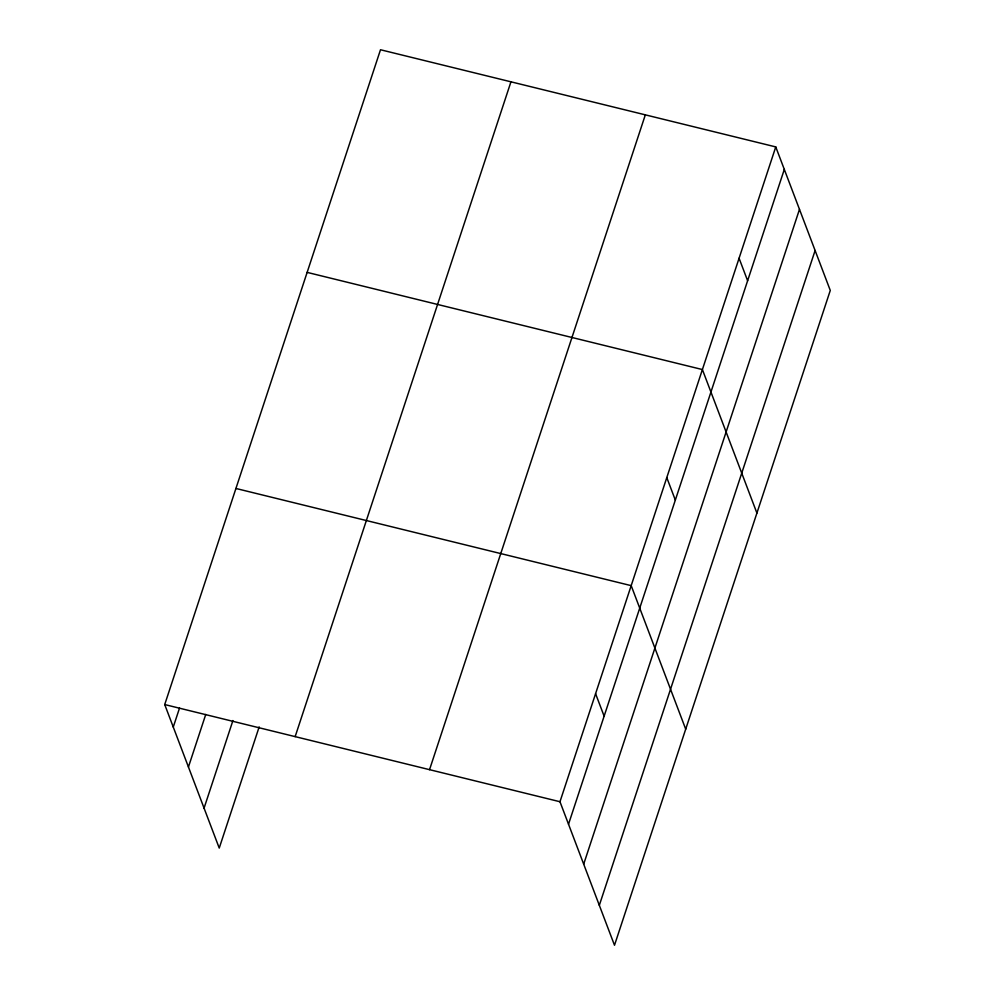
<?xml version="1.0" encoding="UTF-8"?>
<svg xmlns="http://www.w3.org/2000/svg" width="995" height="995" viewBox="0 0 995 995"><rect width="100%" height="100%" fill="white"/><g stroke="black" fill="none" stroke-linecap="round" stroke-linejoin="round"><path stroke-width="1.49" d="M259.173 726.897L219.236 848.076L164.722 704.559L380.5 49.75L775.764 146.912L830.278 290.44L614.5 945.25L559.974 801.734L775.764 146.912M173.267 727.059L179.523 708.079M188.441 766.996L205.754 714.435M204.062 808.139L232.929 720.542M295.154 736.623L510.945 81.814M429.541 769.67L645.332 114.848M568.518 824.221L784.309 169.411M583.692 864.157L799.482 209.348M599.326 905.313L815.104 250.504M307.132 272.381L702.395 369.555L756.909 513.072M235.927 488.47L631.191 585.645L685.704 729.161M164.722 704.559L559.974 801.734M739.074 258.24L747.618 280.727M666.787 477.6L675.331 500.087M595.582 693.689L604.127 716.176"/></g></svg>
